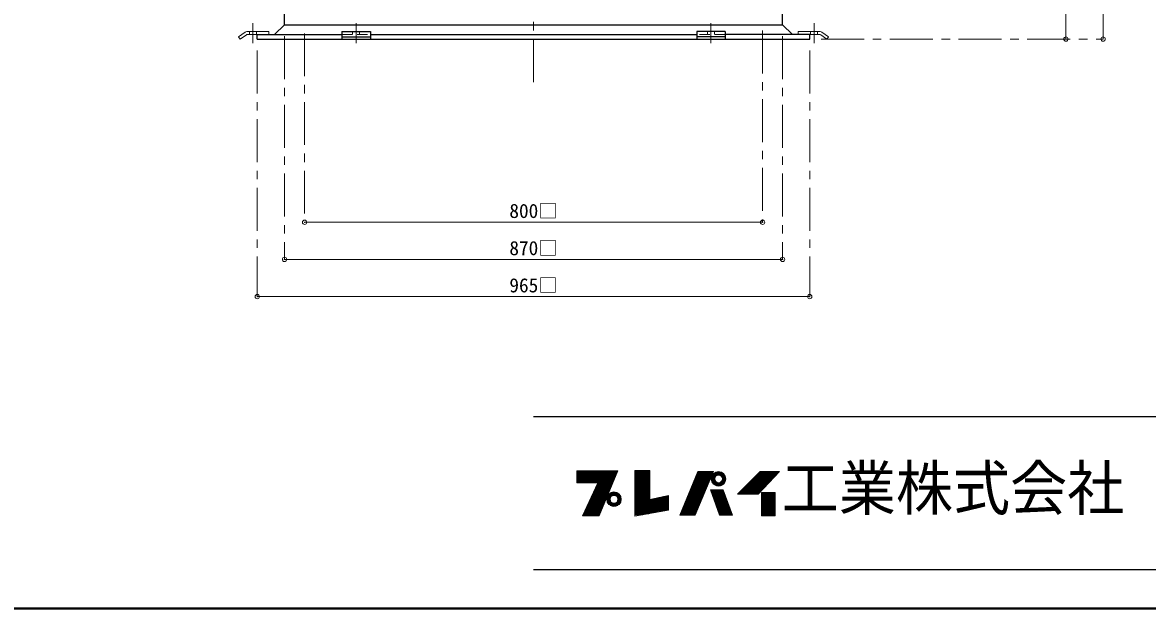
# Model space of a CAD drawing. Units: millimetres at full size, sheet at 1:15; details may follow other scales. Extents: x -3184 to 2891, y -2037 to 2178.
# Drawn here: x -1039 to 926, y -2037 to -1013 of the extents above; entities that cross this region are included whole.
import ezdxf
from ezdxf.enums import TextEntityAlignment as Align

# ---------------------------------------------------------------- set-up
doc = ezdxf.new("R2010")
doc.units = ezdxf.units.MM
doc.header["$LTSCALE"] = 15
doc.header["$PDMODE"] = 32
doc.header["$PDSIZE"] = 7.5
doc.linetypes.add('CHAIN1', pattern=[8, 5, -1, 1, -1])
doc.linetypes.add('DASHED1', pattern=[1.8, 1.2, -0.6])
doc.layers.add('0-0', color=7, linetype='Continuous', lineweight=18)
doc.styles.add('ＭＳ ゴシック', font='')
doc.styles.get('ＭＳ ゴシック').set_extended_font_data('MS Gothic')

msp = doc.modelspace()

# ---------------------------------------------------------------- linework, layer by layer
at = {"layer": '0-0', "color": 4, "linetype": 'CHAIN1', "lineweight": 9}
for p, q in [((-146.7, -1117.13), (-146.7, 32.74)), ((-636.7, -1014.13), (-636.7, -1049.13)), ((-456.7, -1014.13), (-456.7, -1049.13)), ((163.3, -1014.13), (163.3, -1049.13)), ((343.3, -1014.13), (343.3, -1049.13)), ((-581.7, -1037.13), (-581.7, -1427.13)), ((-546.7, -1032.13), (-546.7, -1362.13)), ((253.3, -1027.13), (253.3, -1362.13)), ((288.3, -1037.13), (288.3, -1427.13)), ((355.8, -1042.13), (848.3, -1042.13)), ((-629.2, -1062.13), (-629.2, -1492.13)), ((335.8, -1062.13), (335.8, -1492.13))]:
    msp.add_line(p, q, dxfattribs=at)
at = {"layer": '0-0', "color": 4, "lineweight": 9}
for p, q in [((848.3, -42.26), (848.3, -1042.13)), ((783.3, -1042.13), (783.3, -162.13)), ((253.3, -1362.13), (-546.7, -1362.13)), ((288.3, -1427.13), (-581.7, -1427.13)), ((335.8, -1492.13), (-629.2, -1492.13))]:
    msp.add_line(p, q, dxfattribs=at)
at = {"layer": '0-0', "color": 5, "lineweight": 25}
for p, q in [((288.37, -1017.13), (279.23, -207.26)), ((-581.78, -1017.13), (-573.62, -294.63)), ((-581.7, -1017.13), (-599.14, -1034.13)), ((-581.7, -1017.13), (288.3, -1017.13)), ((288.3, -1017.13), (305.74, -1034.13)), ((-629.2, -1042.13), (-629.2, -1034.13)), ((-629.2, -1034.13), (-481.7, -1034.13)), ((-481.7, -1029.13), (-481.7, -1042.13)), ((-481.7, -1029.13), (-431.7, -1029.13)), ((-481.7, -1038.02), (-431.7, -1038.02)), ((-431.7, -1029.13), (-431.7, -1042.13)), ((-431.7, -1034.13), (138.3, -1034.13)), ((138.3, -1029.13), (138.3, -1042.13)), ((188.3, -1029.13), (138.3, -1029.13)), ((188.3, -1038.02), (138.3, -1038.02)), ((188.3, -1029.13), (188.3, -1042.13)), ((335.8, -1034.13), (188.3, -1034.13)), ((335.8, -1042.13), (335.8, -1034.13)), ((-629.2, -1042.13), (335.8, -1042.13))]:
    msp.add_line(p, q, dxfattribs=at)
at = {"layer": '0-0'}
for p, q in [((-650.49, -1030.02), (-662, -1038.02)), ((-662, -1038.02), (-659.14, -1042.13)), ((-648.28, -1034.58), (-659.14, -1042.13)), ((-647.63, -1029.13), (-609.2, -1029.13)), ((-646.85, -1034.13), (-629.2, -1034.13)), ((-609.2, -1034.13), (-609.2, -1029.13)), ((315.8, -1034.13), (315.8, -1029.13)), ((354.23, -1029.13), (315.8, -1029.13)), ((353.45, -1034.13), (335.8, -1034.13)), ((354.87, -1034.58), (365.74, -1042.13)), ((357.08, -1030.02), (368.59, -1038.02)), ((368.59, -1038.02), (365.74, -1042.13)), ((-71.06, -1797.43), (0.06, -1797.43)), ((-71.06, -1798.06), (-0.21, -1798.06)), ((-71.06, -1799), (-0.6, -1799)), ((-71.06, -1799.95), (-0.99, -1799.95)), ((-71.06, -1800.89), (-1.38, -1800.89)), ((-71.06, -1802.15), (-1.9, -1802.15)), ((-2.29, -1803.1), (-71.06, -1803.1)), ((-71.06, -1804.04), (-2.68, -1804.04)), ((-71.06, -1804.99), (-3.07, -1804.99)), ((-71.06, -1805.93), (-3.46, -1805.93)), ((-71.06, -1806.88), (-3.85, -1806.88)), ((-71.06, -1807.51), (-4.11, -1807.51)), ((-32, -1874.92), (0.45, -1796.48)), ((30.37, -1796.17), (30.37, -1875.86)), ((56.52, -1796.17), (30.37, -1796.17)), ((30.37, -1797.43), (56.52, -1797.43)), ((30.37, -1798.06), (56.52, -1798.06)), ((30.37, -1799), (56.52, -1799)), ((30.37, -1799.95), (56.52, -1799.95)), ((30.37, -1800.89), (56.52, -1800.89)), ((30.37, -1802.15), (56.52, -1802.15)), ((30.37, -1803.1), (56.52, -1803.1)), ((30.37, -1804.04), (56.52, -1804.04)), ((30.37, -1804.99), (56.52, -1804.99)), ((30.37, -1805.93), (56.52, -1805.93)), ((30.37, -1806.88), (56.52, -1806.88)), ((30.37, -1807.51), (56.52, -1807.51)), ((140.31, -1797.74), (108.81, -1874.29)), ((135.58, -1874.29), (167.4, -1797.74)), ((136.29, -1807.51), (163.34, -1807.51)), ((136.55, -1806.88), (163.6, -1806.88)), ((136.94, -1805.93), (163.99, -1805.93)), ((137.32, -1804.99), (164.38, -1804.99)), ((137.71, -1804.04), (164.78, -1804.04)), ((138.1, -1803.1), (165.17, -1803.1)), ((138.49, -1802.15), (165.56, -1802.15)), ((139.01, -1800.89), (166.09, -1800.89)), ((139.4, -1799.95), (166.45, -1799.95)), ((139.79, -1799), (166.87, -1799)), ((140.31, -1797.74), (167.4, -1797.74)), ((164.1, -1807.82), (170.41, -1807.82)), ((164.69, -1805.93), (171.71, -1805.93)), ((165.27, -1804.67), (173.41, -1804.67)), ((166.26, -1803.1), (186.8, -1803.1)), ((167.32, -1801.84), (185.74, -1801.84)), ((169.15, -1800.26), (183.91, -1800.26)), ((171.36, -1799), (181.7, -1799)), ((187.79, -1804.67), (179.65, -1804.67)), ((188.37, -1805.93), (181.35, -1805.93)), ((188.96, -1807.82), (182.66, -1807.82)), ((239.53, -1807.51), (273.62, -1807.51)), ((240.16, -1806.88), (274.2, -1806.88)), ((241.11, -1805.93), (275.08, -1805.93)), ((242.05, -1804.99), (275.96, -1804.99)), ((243, -1804.04), (276.84, -1804.04)), ((243.94, -1803.1), (277.71, -1803.1)), ((244.89, -1802.15), (278.59, -1802.15)), ((245.83, -1837.43), (282.69, -1797.74)), ((246.15, -1800.89), (279.76, -1800.89)), ((247.09, -1799.95), (280.64, -1799.95)), ((248.04, -1799), (281.52, -1799)), ((-71.06, -1808.77), (-4.64, -1808.77)), ((-71.06, -1809.71), (-5.03, -1809.71)), ((-71.06, -1810.66), (-5.42, -1810.66)), ((-71.06, -1811.6), (-5.81, -1811.6)), ((-71.06, -1812.55), (-6.2, -1812.55)), ((-71.06, -1813.49), (-6.59, -1813.49)), ((-71.06, -1814.44), (-6.98, -1814.44)), ((-71.06, -1815.38), (-7.37, -1815.38)), ((-71.06, -1816.33), (-7.76, -1816.33)), ((-34.52, -1817.59), (-71.06, -1817.59)), ((-60.98, -1874.92), (-34.52, -1817.59)), ((-12.32, -1827.35), (-38.93, -1827.35)), ((-38.3, -1825.78), (-11.67, -1825.78)), ((-11.15, -1824.52), (-37.72, -1824.52)), ((-10.5, -1822.94), (-36.99, -1822.94)), ((-10.11, -1822), (-36.55, -1822)), ((-9.59, -1820.74), (-35.97, -1820.74)), ((-9.2, -1819.79), (-35.54, -1819.79)), ((-8.68, -1818.53), (-34.96, -1818.53)), ((-8.28, -1817.59), (-34.52, -1817.59)), ((30.37, -1808.77), (56.52, -1808.77)), ((30.37, -1809.71), (56.52, -1809.71)), ((30.37, -1810.66), (56.52, -1810.66)), ((30.37, -1811.6), (56.52, -1811.6)), ((30.37, -1812.55), (56.52, -1812.55)), ((30.37, -1813.49), (56.52, -1813.49)), ((30.37, -1814.44), (56.52, -1814.44)), ((30.37, -1815.38), (56.52, -1815.38)), ((30.37, -1816.33), (56.52, -1816.33)), ((30.37, -1817.59), (56.52, -1817.59)), ((30.37, -1818.53), (56.52, -1818.53)), ((30.37, -1819.79), (56.52, -1819.79)), ((30.37, -1820.74), (56.52, -1820.74)), ((30.37, -1822), (56.52, -1822)), ((30.37, -1822.94), (56.52, -1822.94)), ((30.37, -1824.52), (56.52, -1824.52)), ((30.37, -1825.78), (56.52, -1825.78)), ((30.37, -1827.35), (56.52, -1827.35)), ((128.12, -1827.35), (155.09, -1827.35)), ((128.77, -1825.78), (155.74, -1825.78)), ((129.29, -1824.52), (156.27, -1824.52)), ((129.94, -1822.94), (156.92, -1822.94)), ((130.32, -1822), (157.31, -1822)), ((130.84, -1820.74), (157.84, -1820.74)), ((131.23, -1819.79), (158.23, -1819.79)), ((131.75, -1818.53), (158.75, -1818.53)), ((132.14, -1817.59), (159.15, -1817.59)), ((132.66, -1816.33), (159.67, -1816.33)), ((133.05, -1815.38), (160.06, -1815.38)), ((133.44, -1814.44), (160.46, -1814.44)), ((133.82, -1813.49), (160.85, -1813.49)), ((134.21, -1812.55), (161.24, -1812.55)), ((134.64, -1811.6), (161.64, -1811.6)), ((134.99, -1810.66), (162.03, -1810.66)), ((135.38, -1809.71), (162.42, -1809.71)), ((135.77, -1808.77), (162.81, -1808.77)), ((163.78, -1810.66), (169.78, -1810.66)), ((163.84, -1809.4), (169.9, -1809.4)), ((163.88, -1812.23), (169.97, -1812.23)), ((164.18, -1813.81), (170.56, -1813.81)), ((164.69, -1815.38), (171.71, -1815.38)), ((165.45, -1816.96), (174.11, -1816.96)), ((166.5, -1818.53), (186.56, -1818.53)), ((167.64, -1819.79), (185.43, -1819.79)), ((170.13, -1821.68), (182.93, -1821.68)), ((173.12, -1822.94), (179.94, -1822.94)), ((187.62, -1816.96), (178.95, -1816.96)), ((188.37, -1815.38), (181.35, -1815.38)), ((188.89, -1813.81), (182.5, -1813.81)), ((189.18, -1812.23), (183.09, -1812.23)), ((189.22, -1809.4), (183.16, -1809.4)), ((183.28, -1810.66), (189.28, -1810.66)), ((219.69, -1827.35), (255.19, -1827.35)), ((221.26, -1825.78), (256.65, -1825.78)), ((222.52, -1824.52), (257.82, -1824.52)), ((224.1, -1822.94), (259.29, -1822.94)), ((225.04, -1822), (260.16, -1822)), ((226.3, -1820.74), (261.33, -1820.74)), ((227.25, -1819.79), (262.21, -1819.79)), ((228.51, -1818.53), (263.38, -1818.53)), ((229.45, -1817.59), (264.26, -1817.59)), ((230.71, -1816.33), (265.43, -1816.33)), ((231.66, -1815.38), (266.31, -1815.38)), ((232.6, -1814.44), (267.18, -1814.44)), ((233.55, -1813.49), (268.06, -1813.49)), ((234.49, -1812.55), (268.94, -1812.55)), ((235.44, -1811.6), (269.82, -1811.6)), ((236.38, -1810.66), (270.69, -1810.66)), ((237.33, -1809.71), (271.66, -1809.71)), ((238.27, -1808.77), (272.45, -1808.77)), ((-20.14, -1846.25), (-47.75, -1846.25)), ((-47.17, -1844.99), (-19.62, -1844.99)), ((-18.97, -1843.42), (-46.44, -1843.42)), ((-18.19, -1841.53), (-45.57, -1841.53)), ((-17.54, -1839.95), (-44.84, -1839.95)), ((-17.01, -1838.69), (-44.26, -1838.69)), ((-16.36, -1837.12), (-43.53, -1837.12)), ((-42.95, -1835.86), (-15.84, -1835.86)), ((-15.19, -1834.28), (-42.22, -1834.28)), ((-14.54, -1832.71), (-41.5, -1832.71)), ((-14.02, -1831.45), (-40.92, -1831.45)), ((-40.19, -1829.87), (-13.37, -1829.87)), ((-12.84, -1828.61), (-39.61, -1828.61)), ((-18.92, -1846.25), (-12.92, -1846.25)), ((-18.86, -1844.99), (-12.8, -1844.99)), ((-18.6, -1843.42), (-12.29, -1843.42)), ((-18.01, -1841.53), (-10.99, -1841.53)), ((-17.25, -1839.95), (-8.59, -1839.95)), ((-16.44, -1838.69), (4.1, -1838.69)), ((-15.06, -1837.12), (2.73, -1837.12)), ((-13.55, -1835.86), (1.21, -1835.86)), ((-10.56, -1834.28), (-1.78, -1834.28)), ((4.92, -1839.95), (-3.75, -1839.95)), ((5.67, -1841.53), (-1.35, -1841.53)), ((6.26, -1843.42), (-0.04, -1843.42)), ((6.52, -1844.99), (0.46, -1844.99)), ((0.58, -1846.25), (6.58, -1846.25)), ((30.37, -1828.61), (56.52, -1828.61)), ((30.37, -1829.87), (56.52, -1829.87)), ((30.37, -1831.45), (56.52, -1831.45)), ((30.37, -1832.71), (56.52, -1832.71)), ((30.37, -1834.28), (56.52, -1834.28)), ((30.37, -1835.86), (56.52, -1835.86)), ((30.37, -1837.12), (56.52, -1837.12)), ((30.37, -1838.69), (56.52, -1838.69)), ((30.37, -1839.95), (56.52, -1839.95)), ((30.37, -1841.53), (56.52, -1841.53)), ((30.37, -1843.42), (56.52, -1843.42)), ((30.37, -1844.99), (56.52, -1844.99)), ((30.37, -1846.25), (56.52, -1846.25)), ((88.96, -1846.25), (59.34, -1846.25)), ((88.96, -1844.99), (64.98, -1844.99)), ((88.96, -1843.42), (72.03, -1843.42)), ((88.96, -1841.53), (80.5, -1841.53)), ((120.34, -1846.25), (147.24, -1846.25)), ((120.86, -1844.99), (147.76, -1844.99)), ((121.51, -1843.42), (148.41, -1843.42)), ((122.29, -1841.53), (149.2, -1841.53)), ((122.94, -1839.95), (149.85, -1839.95)), ((123.45, -1838.69), (150.38, -1838.69)), ((124.1, -1837.12), (151.03, -1837.12)), ((124.62, -1835.86), (151.55, -1835.86)), ((125.27, -1834.28), (152.21, -1834.28)), ((125.92, -1832.71), (152.86, -1832.71)), ((126.45, -1831.45), (153.39, -1831.45)), ((127.08, -1829.87), (154.04, -1829.87)), ((127.6, -1828.61), (154.57, -1828.61)), ((162.78, -1829.87), (184.84, -1829.87)), ((163.33, -1831.45), (185.42, -1831.45)), ((163.77, -1832.71), (185.88, -1832.71)), ((164.31, -1834.28), (186.46, -1834.28)), ((164.86, -1835.86), (187.04, -1835.86)), ((165.3, -1837.12), (187.51, -1837.12)), ((165.85, -1838.69), (188.09, -1838.69)), ((166.28, -1839.95), (188.55, -1839.95)), ((166.83, -1841.53), (189.14, -1841.53)), ((167.49, -1843.42), (189.83, -1843.42)), ((168.03, -1844.99), (190.41, -1844.99)), ((168.47, -1846.25), (190.88, -1846.25)), ((201.1, -1873.97), (184.72, -1829.56)), ((209.61, -1837.43), (245.83, -1837.43)), ((211.18, -1835.86), (247.29, -1835.86)), ((212.76, -1834.28), (248.76, -1834.28)), ((214.33, -1832.71), (250.22, -1832.71)), ((215.59, -1831.45), (251.39, -1831.45)), ((217.17, -1829.87), (252.85, -1829.87)), ((218.43, -1828.61), (254.02, -1828.61)), ((251.5, -1835.86), (275.44, -1835.86)), ((251.5, -1837.12), (275.44, -1837.12)), ((251.5, -1838.69), (275.44, -1838.69)), ((251.5, -1839.95), (275.44, -1839.95)), ((251.5, -1841.53), (275.44, -1841.53)), ((251.5, -1843.42), (275.44, -1843.42)), ((251.5, -1844.99), (275.44, -1844.99)), ((251.5, -1846.25), (275.44, -1846.25)), ((-28.48, -1866.41), (-57.05, -1866.41)), ((-27.83, -1864.84), (-56.33, -1864.84)), ((-27.05, -1862.95), (-55.45, -1862.95)), ((-26.53, -1861.69), (-54.87, -1861.69)), ((-25.87, -1860.11), (-54.15, -1860.11)), ((-25.22, -1858.54), (-53.42, -1858.54)), ((-24.57, -1856.96), (-52.69, -1856.96)), ((-23.92, -1855.39), (-51.97, -1855.39)), ((-23.4, -1854.13), (-51.38, -1854.13)), ((-22.75, -1852.55), (-50.66, -1852.55)), ((-22.1, -1850.98), (-49.93, -1850.98)), ((-21.31, -1849.09), (-49.01, -1849.09)), ((-20.79, -1847.83), (-48.48, -1847.83)), ((-18.82, -1847.83), (-12.73, -1847.83)), ((-18.6, -1849.09), (-12.29, -1849.09)), ((-18.01, -1850.98), (-10.99, -1850.98)), ((-17.25, -1852.55), (-8.59, -1852.55)), ((-16.2, -1854.13), (3.86, -1854.13)), ((-15.06, -1855.39), (2.73, -1855.39)), ((-13.09, -1856.96), (0.75, -1856.96)), ((-9.58, -1858.54), (-2.76, -1858.54)), ((4.92, -1852.55), (-3.75, -1852.55)), ((5.67, -1850.98), (-1.35, -1850.98)), ((6.26, -1849.09), (-0.04, -1849.09)), ((6.48, -1847.83), (0.39, -1847.83)), ((30.37, -1847.83), (88.96, -1847.83)), ((30.37, -1849.09), (88.96, -1849.09)), ((30.37, -1850.98), (88.96, -1850.98)), ((30.37, -1852.55), (88.96, -1852.55)), ((30.37, -1854.13), (88.96, -1854.13)), ((30.37, -1855.39), (88.96, -1855.39)), ((30.37, -1856.96), (88.96, -1856.96)), ((30.37, -1858.54), (88.96, -1858.54)), ((30.37, -1860.11), (88.96, -1860.11)), ((30.37, -1861.69), (88.96, -1861.69)), ((30.37, -1862.95), (88.96, -1862.95)), ((30.37, -1864.84), (88.96, -1864.84)), ((30.37, -1866.41), (82.07, -1866.41)), ((112.05, -1866.41), (138.85, -1866.41)), ((112.69, -1864.84), (139.51, -1864.84)), ((113.47, -1862.95), (140.29, -1862.95)), ((113.99, -1861.69), (140.82, -1861.69)), ((114.64, -1860.11), (141.47, -1860.11)), ((115.29, -1858.54), (142.13, -1858.54)), ((115.94, -1856.96), (142.78, -1856.96)), ((116.58, -1855.39), (143.44, -1855.39)), ((117.1, -1854.13), (143.96, -1854.13)), ((117.75, -1852.55), (144.61, -1852.55)), ((118.4, -1850.98), (145.27, -1850.98)), ((119.18, -1849.09), (146.06, -1849.09)), ((119.69, -1847.83), (146.58, -1847.83)), ((169.02, -1847.83), (191.46, -1847.83)), ((169.46, -1849.09), (191.92, -1849.09)), ((170.11, -1850.98), (192.62, -1850.98)), ((170.66, -1852.55), (193.2, -1852.55)), ((171.18, -1854.13), (193.78, -1854.13)), ((171.65, -1855.39), (194.25, -1855.39)), ((172.19, -1856.96), (194.83, -1856.96)), ((172.74, -1858.54), (195.41, -1858.54)), ((173.29, -1860.11), (195.99, -1860.11)), ((173.84, -1861.69), (196.57, -1861.69)), ((174.27, -1862.95), (197.03, -1862.95)), ((174.93, -1864.84), (197.73, -1864.84)), ((175.59, -1866.41), (198.31, -1866.41)), ((251.5, -1847.83), (275.44, -1847.83)), ((251.5, -1849.09), (275.44, -1849.09)), ((251.5, -1850.98), (275.44, -1850.98)), ((251.5, -1852.55), (275.44, -1852.55)), ((251.5, -1854.13), (275.44, -1854.13)), ((251.5, -1855.39), (275.44, -1855.39)), ((251.5, -1856.96), (275.44, -1856.96)), ((251.5, -1858.54), (275.44, -1858.54)), ((251.5, -1860.11), (275.44, -1860.11)), ((251.5, -1861.69), (275.44, -1861.69)), ((251.5, -1862.95), (275.44, -1862.95)), ((251.5, -1864.84), (275.44, -1864.84)), ((251.5, -1866.41), (275.44, -1866.41)), ((-60.98, -1874.92), (-32, -1874.92)), ((-31.35, -1873.34), (-60.25, -1873.34)), ((-30.57, -1871.45), (-59.38, -1871.45)), ((-29.91, -1869.88), (-58.65, -1869.88)), ((-29.26, -1868.3), (-57.93, -1868.3)), ((30.37, -1868.3), (71.73, -1868.3)), ((30.37, -1869.88), (63.11, -1869.88)), ((30.37, -1871.45), (54.5, -1871.45)), ((30.37, -1873.34), (44.16, -1873.34)), ((135.58, -1874.29), (108.81, -1874.29)), ((109.19, -1873.34), (135.97, -1873.34)), ((109.97, -1871.45), (136.76, -1871.45)), ((110.62, -1869.88), (137.41, -1869.88)), ((111.27, -1868.3), (138.07, -1868.3)), ((176.14, -1868.3), (199.01, -1868.3)), ((176.68, -1869.88), (199.59, -1869.88)), ((177.23, -1871.45), (200.17, -1871.45)), ((177.89, -1873.34), (200.87, -1873.34)), ((178.11, -1873.97), (201.1, -1873.97)), ((251.5, -1868.3), (275.44, -1868.3)), ((251.5, -1869.88), (275.44, -1869.88)), ((251.5, -1871.45), (275.44, -1871.45)), ((251.5, -1873.34), (275.44, -1873.34))]:
    msp.add_line(p, q, dxfattribs=at)
at = {"layer": '0-0', "color": 4, "linetype": 'DASHED1', "lineweight": 9}
for p, q in [((-642.7, -1029.13), (-642.7, -1034.13)), ((-630.7, -1029.13), (-630.7, -1034.13)), ((337.3, -1029.13), (337.3, -1034.13)), ((349.3, -1029.13), (349.3, -1034.13))]:
    msp.add_line(p, q, dxfattribs=at)
at = {"layer": '0-0', "linetype": 'DASHED1'}
for p, q in [((-481.7, -1034.13), (-431.7, -1034.13)), ((-462.7, -1029.13), (-462.7, -1034.13)), ((-450.7, -1029.13), (-450.7, -1034.13)), ((188.3, -1034.13), (138.3, -1034.13)), ((157.3, -1029.13), (157.3, -1034.13)), ((169.3, -1029.13), (169.3, -1034.13))]:
    msp.add_line(p, q, dxfattribs=at)
at = {"layer": '0-0', "color": 6, "lineweight": 25}
for p, q in [((-146.7, -1701.77), (2823.3, -1701.77)), ((2823.3, -1969.63), (-146.7, -1969.63))]:
    msp.add_line(p, q, dxfattribs=at)
at = {"layer": '0-0', "color": 1, "lineweight": 40}
msp.add_line((2890.8, -2037.13), (-3184.2, -2037.13), dxfattribs=at)
at = {"layer": '0-0'}
for points in [[(-71.06, -1817.59), (-71.06, -1796.48), (0.45, -1796.48)], [(30.37, -1875.86), (88.96, -1865.15), (88.96, -1839.64), (56.52, -1846.88), (56.52, -1796.17)], [(209.61, -1837.43), (249.3, -1797.74), (282.69, -1797.74)], [(178.11, -1873.97), (162.67, -1829.56), (184.72, -1829.56)]]:
    msp.add_lwpolyline(points, dxfattribs=at)
msp.add_lwpolyline([(251.5, -1834.28), (251.5, -1874.92), (275.44, -1874.92), (275.44, -1834.28)], close=True, dxfattribs=at)
for centre, radius in [((176.53, -1810.66), 12.75), ((176.53, -1810.66), 6.75), ((-6.17, -1846.25), 12.75), ((-6.17, -1846.25), 6.75)]:
    msp.add_circle(centre, radius, dxfattribs=at)
for centre, radius, start, end in [((-647.63, -1034.13), 5, 90, 124.8085), ((-646.85, -1036.63), 2.5, 90, 124.8085), ((353.45, -1036.63), 2.5, 55.1915, 90), ((354.23, -1034.13), 5, 55.1915, 90)]:
    msp.add_arc(centre, radius, start, end, dxfattribs=at)
at = {"layer": '0-0', "color": 1}
for p in [(783.3, -1042.13), (848.3, -1042.13), (-546.7, -1362.13), (253.3, -1362.13), (-581.7, -1427.13), (288.3, -1427.13), (-629.2, -1492.13), (335.8, -1492.13)]:
    msp.add_point(p, dxfattribs=at)

# ---------------------------------------------------------------- texts
at = {"layer": '0-0', "style": 'ＭＳ ゴシック'}
for s, p in [('800□', (-188.89, -1362.13)), ('870□', (-188.89, -1427.13)), ('965□', (-188.89, -1492.13))]:
    msp.add_text(s, height=24.74, dxfattribs=at).set_placement(p, align=Align.BOTTOM_LEFT)
at = {"layer": '0-0', "style": 'ＭＳ ゴシック', "width": 0.95}
msp.add_text('工業株式会社', height=76.98, dxfattribs=at).set_placement((286.69, -1888.2), align=Align.BOTTOM_LEFT)

doc.saveas('drawing.dxf')
